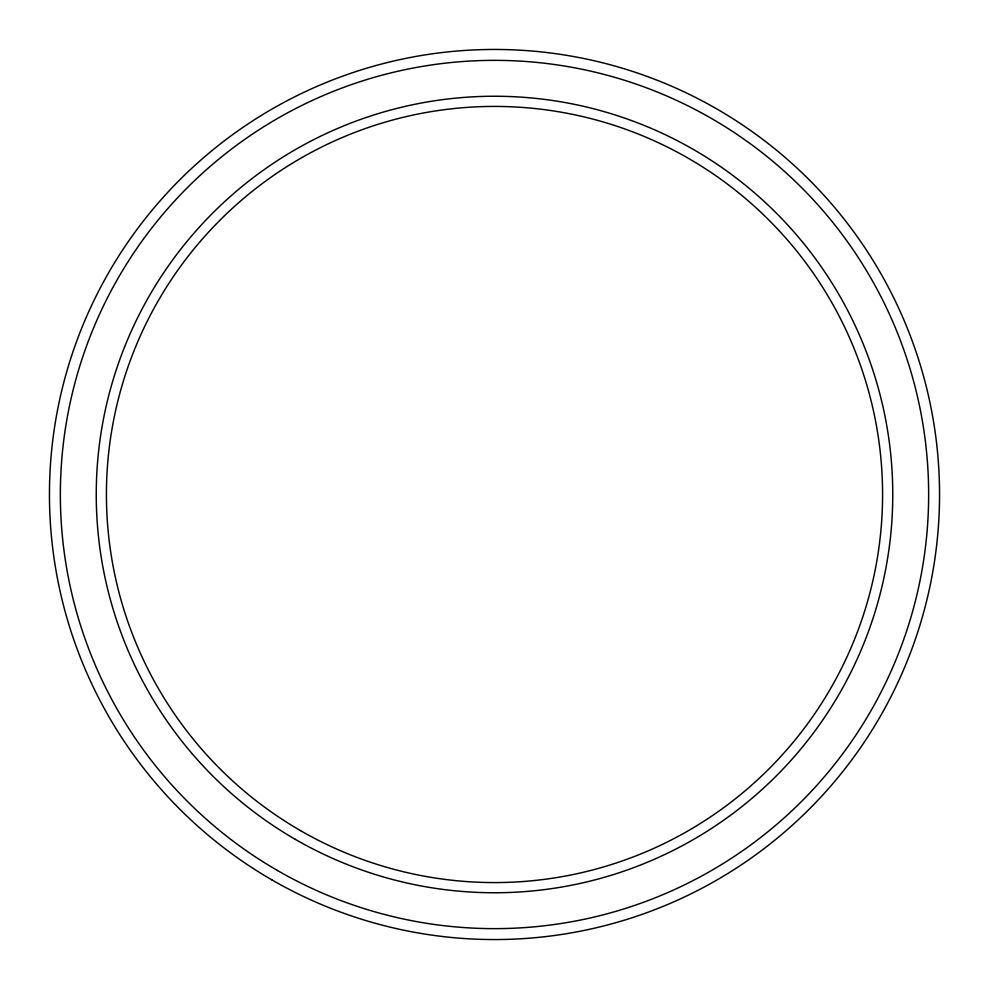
<?xml version="1.0" encoding="UTF-8"?>
<svg xmlns="http://www.w3.org/2000/svg" width="989" height="989" viewBox="0 0 989 989"><rect width="100%" height="100%" fill="white"/><g stroke="black" fill="none" stroke-linecap="round" stroke-linejoin="round"><path stroke-width="1.48" d="M271.975 879.926A445.05 445.05 0 0 0 939.55 494.5A445.05 445.05 0 0 0 271.975 109.074A445.05 445.05 0 0 0 271.975 879.926M277.427 870.481A434.146 434.146 0 0 0 928.646 494.5A434.146 434.146 0 0 0 277.427 118.519A434.146 434.146 0 0 0 277.427 870.481M295.377 839.401A398.258 398.258 0 0 0 892.758 494.5A398.258 398.258 0 0 0 295.377 149.599A398.258 398.258 0 0 0 295.377 839.401M300.458 830.587A388.084 388.084 0 0 0 882.584 494.5A388.084 388.084 0 0 0 300.458 158.413A388.084 388.084 0 0 0 300.458 830.587"/></g></svg>
